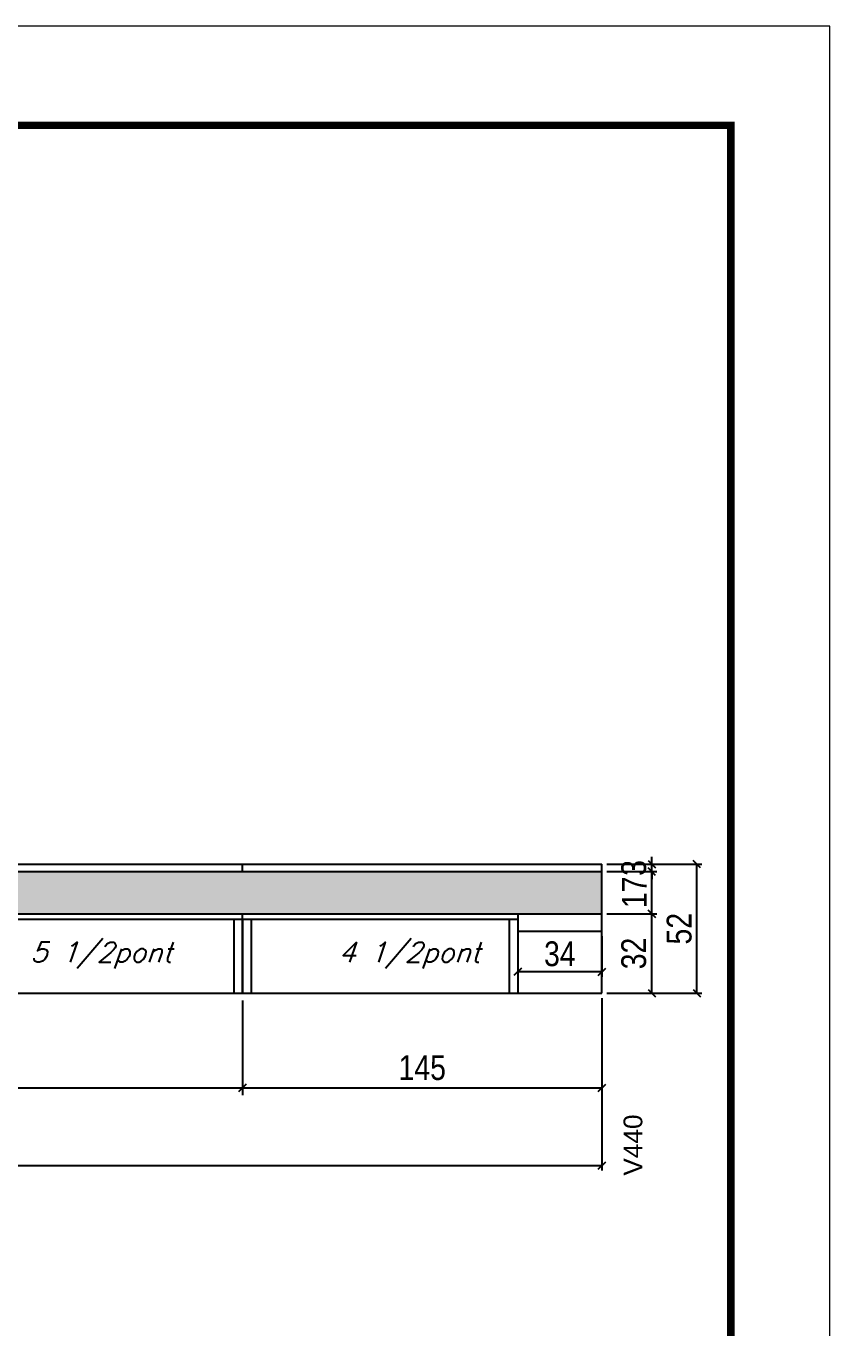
# Model space of a CAD drawing. Extents: x -3394 to 16474, y -5031 to 14397.
# Drawn here: x 7018 to 7342, y 10426 to 10951 of the extents above; entities that cross this region are included whole.
import ezdxf

# ---------------------------------------------------------------- set-up
doc = ezdxf.new("R2010")
doc.units = 0
doc.linetypes.add('DASHED', pattern=[0.75, 0.5, -0.25])
doc.layers.get('0').update_dxf_attribs({"linetype": 'CONTINUOUS'})
doc.layers.get('Defpoints').update_dxf_attribs({"linetype": 'CONTINUOUS'})
for name, color, linetype in [('COTA', 241, 'CONTINUOUS'), ('NOMENCLATURA', 7, 'CONTINUOUS'), ('Painéis', 200, 'CONTINUOUS'), ('SARR_2.2x7', 40, 'CONTINUOUS'), ('SARR_3.5x7', 81, 'CONTINUOUS'), ('texto', 7, 'CONTINUOUS')]:
    doc.layers.add(name, color=color, linetype=linetype)
doc.layers.add('Folhas', color=255, linetype='CONTINUOUS', lineweight=9)
doc.layers.add('SARRAFO DE PRESSAO', color=251, linetype='DASHED', lineweight=9)
doc.styles.add('ARIAL', font='arial.ttf')
doc.styles.add('COTA TECNICA', font='techl___.ttf', dxfattribs={"height": 10})
doc.styles.add('ROMANS', font='romans.shx')
doc.dimstyles.new('PAINEL', dxfattribs={"dimtxt": 10, "dimasz": 3, "dimexe": 3, "dimexo": 3, "dimgap": 3, "dimtad": 1, "dimdec": 1, "dimzin": 12, "dimdsep": 46, "dimtxsty": 'COTA TECNICA', "dimblk1": 'OBLIQUE', "dimblk2": 'OBLIQUE', "dimsah": 1, "dimcen": 0.9, "dimclrd": 4, "dimclre": 4, "dimclrt": 240, "dimadec": 1, "dimazin": 3, "dimtfac": 1, "dimtdec": 1, "dimtmove": 0, "dimatfit": 3, "dimfxl": 1, "dimtolj": 1, "dimtzin": 12, "dimarcsym": 0})

# ---------------------------------------------------------------- blocks, each defined once
blk = doc.blocks.new('9999999999')
at = {"layer": 'Folhas'}
blk.add_lwpolyline([(98138.98, 34190.21), (99623.98, 34190.21), (99623.98, 35240.21), (98138.98, 35240.21)], close=True, dxfattribs=at)
at = {"layer": 'Folhas', "color": 30, "const_width": 3}
blk.add_lwpolyline([(98213.98, 34230.21), (99583.98, 34230.21), (99583.98, 35200.21), (98213.98, 35200.21)], close=True, dxfattribs=at)
blk = doc.blocks.new('_Oblique')
at = {"color": 0, "linetype": 'ByBlock', "lineweight": -2}
blk.add_line((-0.5, -0.5), (0.5, 0.5), dxfattribs=at)
blk = doc.blocks.new('*D480')
at = {"layer": 'COTA', "color": 4, "linetype": 'Continuous', "lineweight": -2, "transparency": 16777216}
for p, q in [((6567.24, 10558.83), (6567.24, 10489.32)), ((7250.24, 10558.83), (7250.24, 10489.32)), ((6567.24, 10491.32), (7250.24, 10491.32))]:
    blk.add_line(p, q, dxfattribs=at)
at = {"layer": 'Defpoints', "color": 0, "linetype": 'Continuous', "transparency": 16777216}
for p in [(6567.24, 10560.83), (7250.24, 10560.83), (7250.24, 10491.32)]:
    blk.add_point(p, dxfattribs=at)
at = {"layer": 'COTA', "color": 4, "linetype": 'Continuous', "lineweight": -2, "transparency": 16777216, "xscale": 3, "yscale": 3, "zscale": 3, "rotation": 180}
blk.add_blockref('_Oblique', (6567.24, 10491.32), dxfattribs=at)
at = {"layer": 'COTA', "color": 4, "linetype": 'Continuous', "lineweight": -2, "transparency": 16777216, "xscale": 3, "yscale": 3, "zscale": 3}
blk.add_blockref('_Oblique', (7250.24, 10491.32), dxfattribs=at)
at = {"layer": 'COTA', "color": 240, "linetype": 'Continuous', "transparency": 16777216, "insert": (6908.74, 10498.56), "char_height": 10, "attachment_point": 5, "style": 'COTA TECNICA'}
blk.add_mtext('\\A1;683', dxfattribs=at)
blk = doc.blocks.new('*D483')
at = {"layer": 'COTA', "color": 4, "linetype": 'ByBlock', "lineweight": -2, "transparency": 16777216}
for p, q in [((6861.24, 10557.83), (6861.24, 10519.64)), ((7105.24, 10557.83), (7105.24, 10519.64)), ((6861.24, 10522.64), (7105.24, 10522.64))]:
    blk.add_line(p, q, dxfattribs=at)
at = {"layer": 'Defpoints', "color": 0, "linetype": 'ByBlock', "transparency": 16777216}
for p in [(6861.24, 10560.83), (7105.24, 10560.83), (7105.24, 10522.64)]:
    blk.add_point(p, dxfattribs=at)
at = {"layer": 'COTA', "color": 4, "linetype": 'ByBlock', "lineweight": -2, "transparency": 16777216, "xscale": 3, "yscale": 3, "zscale": 3, "rotation": 180}
blk.add_blockref('_Oblique', (6861.24, 10522.64), dxfattribs=at)
at = {"layer": 'COTA', "color": 4, "linetype": 'ByBlock', "lineweight": -2, "transparency": 16777216, "xscale": 3, "yscale": 3, "zscale": 3}
blk.add_blockref('_Oblique', (7105.24, 10522.64), dxfattribs=at)
at = {"layer": 'COTA', "color": 240, "linetype": 'ByBlock', "transparency": 16777216, "insert": (6983.24, 10530.71), "char_height": 10, "attachment_point": 5, "style": 'COTA TECNICA'}
blk.add_mtext('\\A1;244', dxfattribs=at)
blk = doc.blocks.new('*D484')
at = {"layer": 'COTA', "color": 4, "linetype": 'ByBlock', "lineweight": -2, "transparency": 16777216}
for p, q in [((7105.24, 10557.83), (7105.24, 10519.64)), ((7250.24, 10557.83), (7250.24, 10519.64)), ((7105.24, 10522.64), (7250.24, 10522.64))]:
    blk.add_line(p, q, dxfattribs=at)
at = {"layer": 'Defpoints', "color": 0, "linetype": 'ByBlock', "transparency": 16777216}
for p in [(7105.24, 10560.83), (7250.24, 10560.83), (7250.24, 10522.64)]:
    blk.add_point(p, dxfattribs=at)
at = {"layer": 'COTA', "color": 4, "linetype": 'ByBlock', "lineweight": -2, "transparency": 16777216, "xscale": 3, "yscale": 3, "zscale": 3, "rotation": 180}
blk.add_blockref('_Oblique', (7105.24, 10522.64), dxfattribs=at)
at = {"layer": 'COTA', "color": 4, "linetype": 'ByBlock', "lineweight": -2, "transparency": 16777216, "xscale": 3, "yscale": 3, "zscale": 3}
blk.add_blockref('_Oblique', (7250.24, 10522.64), dxfattribs=at)
at = {"layer": 'COTA', "color": 240, "linetype": 'ByBlock', "transparency": 16777216, "insert": (7177.74, 10530.75), "char_height": 10, "attachment_point": 5, "style": 'COTA TECNICA'}
blk.add_mtext('\\A1;145', dxfattribs=at)
blk = doc.blocks.new('*D485')
at = {"layer": 'COTA', "color": 4, "linetype": 'Continuous', "lineweight": -2, "transparency": 16777216}
for p, q in [((7252.24, 10592.83), (7272.32, 10592.83)), ((7270.32, 10560.83), (7270.32, 10592.83)), ((7252.24, 10560.83), (7272.32, 10560.83))]:
    blk.add_line(p, q, dxfattribs=at)
at = {"layer": 'Defpoints', "color": 0, "linetype": 'Continuous', "transparency": 16777216}
for p in [(7250.24, 10592.83), (7270.32, 10592.83), (7250.24, 10560.83)]:
    blk.add_point(p, dxfattribs=at)
at = {"layer": 'COTA', "color": 4, "linetype": 'Continuous', "lineweight": -2, "transparency": 16777216, "xscale": 3, "yscale": 3, "zscale": 3}
for p, rotation in [((7270.32, 10592.83), 90), ((7270.32, 10560.83), 270)]:
    blk.add_blockref('_Oblique', p, dxfattribs=dict(at, rotation=rotation))
at = {"layer": 'COTA', "color": 240, "linetype": 'Continuous', "transparency": 16777216, "insert": (7263.1, 10576.83), "char_height": 10, "attachment_point": 5, "rotation": 90, "style": 'COTA TECNICA'}
blk.add_mtext('\\A1;32', dxfattribs=at)
blk = doc.blocks.new('*D486')
at = {"layer": 'COTA', "color": 4, "linetype": 'Continuous', "lineweight": -2, "transparency": 16777216}
for p, q in [((7252.24, 10609.83), (7272.32, 10609.83)), ((7270.32, 10592.83), (7270.32, 10609.83)), ((7252.24, 10592.83), (7272.32, 10592.83))]:
    blk.add_line(p, q, dxfattribs=at)
at = {"layer": 'Defpoints', "color": 0, "linetype": 'Continuous', "transparency": 16777216}
for p in [(7250.24, 10609.83), (7270.32, 10609.83), (7250.24, 10592.83)]:
    blk.add_point(p, dxfattribs=at)
at = {"layer": 'COTA', "color": 4, "linetype": 'Continuous', "lineweight": -2, "transparency": 16777216, "xscale": 3, "yscale": 3, "zscale": 3}
for p, rotation in [((7270.32, 10609.83), 90), ((7270.32, 10592.83), 270)]:
    blk.add_blockref('_Oblique', p, dxfattribs=dict(at, rotation=rotation))
at = {"layer": 'COTA', "color": 240, "linetype": 'Continuous', "transparency": 16777216, "insert": (7263.25, 10601.51), "char_height": 10, "attachment_point": 5, "rotation": 90, "style": 'COTA TECNICA'}
blk.add_mtext('\\A1;17', dxfattribs=at)
blk = doc.blocks.new('*D487')
at = {"layer": 'COTA', "color": 4, "linetype": 'Continuous', "lineweight": -2, "transparency": 16777216}
for p, q in [((7252.24, 10612.83), (7290.54, 10612.83)), ((7288.54, 10560.83), (7288.54, 10612.83)), ((7252.24, 10560.83), (7290.54, 10560.83))]:
    blk.add_line(p, q, dxfattribs=at)
at = {"layer": 'Defpoints', "color": 0, "linetype": 'Continuous', "transparency": 16777216}
for p in [(7250.24, 10612.83), (7288.54, 10612.83), (7250.24, 10560.83)]:
    blk.add_point(p, dxfattribs=at)
at = {"layer": 'COTA', "color": 4, "linetype": 'Continuous', "lineweight": -2, "transparency": 16777216, "xscale": 3, "yscale": 3, "zscale": 3}
for p, rotation in [((7288.54, 10612.83), 90), ((7288.54, 10560.83), 270)]:
    blk.add_blockref('_Oblique', p, dxfattribs=dict(at, rotation=rotation))
at = {"layer": 'COTA', "color": 240, "linetype": 'Continuous', "transparency": 16777216, "insert": (7281.43, 10586.83), "char_height": 10, "attachment_point": 5, "rotation": 90, "style": 'COTA TECNICA'}
blk.add_mtext('\\A1;52', dxfattribs=at)
blk = doc.blocks.new('*D488')
at = {"layer": 'COTA', "color": 4, "linetype": 'Continuous', "lineweight": -2, "transparency": 16777216}
for p, q in [((7270.32, 10612.83), (7270.32, 10615.83)), ((7252.24, 10612.83), (7272.32, 10612.83)), ((7270.32, 10609.83), (7270.32, 10612.83)), ((7252.24, 10609.83), (7272.32, 10609.83)), ((7270.32, 10609.83), (7270.32, 10606.83))]:
    blk.add_line(p, q, dxfattribs=at)
at = {"layer": 'Defpoints', "color": 0, "linetype": 'Continuous', "transparency": 16777216}
for p in [(7250.24, 10612.83), (7270.32, 10612.83), (7250.24, 10609.83)]:
    blk.add_point(p, dxfattribs=at)
at = {"layer": 'COTA', "color": 4, "linetype": 'Continuous', "lineweight": -2, "transparency": 16777216, "xscale": 3, "yscale": 3, "zscale": 3}
for p, rotation in [((7270.32, 10612.83), 270), ((7270.32, 10609.83), 90)]:
    blk.add_blockref('_Oblique', p, dxfattribs=dict(at, rotation=rotation))
at = {"layer": 'COTA', "color": 240, "linetype": 'Continuous', "transparency": 16777216, "insert": (7263.1, 10611.33), "char_height": 10, "attachment_point": 5, "rotation": 90, "style": 'COTA TECNICA'}
blk.add_mtext('\\A1;3', dxfattribs=at)
blk = doc.blocks.new('*D489')
at = {"layer": 'COTA', "color": 4, "linetype": 'Continuous', "lineweight": -2, "transparency": 16777216}
for p, q in [((7216.24, 10583.83), (7216.24, 10567.43)), ((7250.24, 10583.83), (7250.24, 10567.43)), ((7250.24, 10569.43), (7216.24, 10569.43))]:
    blk.add_line(p, q, dxfattribs=at)
at = {"layer": 'Defpoints', "color": 0, "linetype": 'Continuous', "transparency": 16777216}
for p in [(7216.24, 10585.83), (7250.24, 10585.83), (7216.24, 10569.43)]:
    blk.add_point(p, dxfattribs=at)
at = {"layer": 'COTA', "color": 4, "linetype": 'Continuous', "lineweight": -2, "transparency": 16777216, "xscale": 3, "yscale": 3, "zscale": 3, "rotation": 180}
blk.add_blockref('_Oblique', (7216.24, 10569.43), dxfattribs=at)
at = {"layer": 'COTA', "color": 4, "linetype": 'Continuous', "lineweight": -2, "transparency": 16777216, "xscale": 3, "yscale": 3, "zscale": 3}
blk.add_blockref('_Oblique', (7250.24, 10569.43), dxfattribs=at)
at = {"layer": 'COTA', "color": 240, "linetype": 'Continuous', "transparency": 16777216, "insert": (7233.24, 10576.65), "char_height": 10, "attachment_point": 5, "style": 'COTA TECNICA'}
blk.add_mtext('\\A1;34', dxfattribs=at)

msp = doc.modelspace()

# ---------------------------------------------------------------- hatches: boundary and pattern name
at = {"layer": 'COTA', "linetype": 'Continuous'}
h = msp.add_hatch(dxfattribs=at)
h.set_pattern_fill('AR-CONC', color=256, scale=0.05)
h.paths.add_polyline_path([(6407.02, 10580.83), (6434.02, 10580.83), (6434.02, 10610.83), (6547.02, 10610.83), (6547.02, 10560.83), (6567.24, 10560.83), (6567.24, 10607.83), (6834.24, 10607.83), (6834.24, 10570.83), (6861.24, 10570.83), (6861.24, 10592.83), (7250.24, 10592.83), (7250.24, 10609.83), (6861.24, 10609.83), (6861.24, 10612.83), (6861.24, 10624.83), (6434.02, 10624.83), (5958.02, 10624.83), (5958.02, 10610.83), (6407.02, 10610.83)])

# ---------------------------------------------------------------- linework, layer by layer
at = {"layer": 'COTA', "linetype": 'ByBlock'}
msp.add_line((7250.24, 10592.83), (7250.24, 10609.83), dxfattribs=at)
at = {"layer": 'Painéis', "linetype": 'ByBlock'}
for p, q in [((6861.24, 10612.83), (7250.24, 10612.83)), ((7105.24, 10609.83), (7105.24, 10612.83)), ((6861.24, 10609.83), (7250.24, 10609.83)), ((6861.24, 10592.83), (7250.24, 10592.83)), ((7105.24, 10560.83), (7105.24, 10592.83)), ((7250.24, 10560.83), (7250.24, 10592.83)), ((6861.24, 10560.83), (7250.24, 10560.83))]:
    msp.add_line(p, q, dxfattribs=at)
at = {"layer": 'Painéis', "linetype": 'Continuous'}
msp.add_line((7250.24, 10609.83), (7250.24, 10612.83), dxfattribs=at)
at = {"layer": 'SARR_2.2x7', "linetype": 'Continuous'}
for p, q in [((6876.24, 10590.63), (7105.24, 10590.63)), ((7105.24, 10590.63), (7216.24, 10590.63)), ((7216.24, 10585.83), (7250.24, 10585.83))]:
    msp.add_line(p, q, dxfattribs=at)
at = {"layer": 'SARR_3.5x7'}
for p, q in [((7101.74, 10590.63), (7101.74, 10560.83)), ((7105.24, 10590.63), (7105.24, 10560.83)), ((7108.74, 10590.63), (7108.74, 10560.83)), ((7212.74, 10590.63), (7212.74, 10560.83)), ((7216.24, 10592.83), (7216.24, 10560.83)), ((7101.74, 10560.83), (7105.24, 10560.83)), ((7105.24, 10560.83), (7108.74, 10560.83)), ((7212.74, 10560.83), (7216.24, 10560.83))]:
    msp.add_line(p, q, dxfattribs=at)

# ---------------------------------------------------------------- block references
at = {"layer": 'SARRAFO DE PRESSAO', "color": 6, "linetype": 'ByBlock'}
msp.add_blockref('9999999999', (-92281.77, -24289.38), dxfattribs=at)

# ---------------------------------------------------------------- texts
at = {"layer": 'NOMENCLATURA', "linetype": 'Continuous', "style": 'ARIAL'}
msp.add_text('V440', height=7.567, rotation=90, dxfattribs=at).set_placement((7266.51, 10487.24))
at = {"layer": 'texto', "color": 2, "char_height": 8, "attachment_point": 5, "style": 'ROMANS'}
for s, insert in [('{\\Q19;\\C256;5 1/2pont}', (7048.24, 10576.05)), ('{\\Q19;\\C256;4 1/2pont}', (7172.57, 10576.05))]:
    msp.add_mtext(s, dxfattribs=dict(at, insert=insert))

# ---------------------------------------------------------------- dimensions: what is measured, and where the dimension line sits
at = {"layer": 'COTA', "linetype": 'Continuous'}
for base, p1, p2, picture, middle in [((7270.32, 10612.83), (7250.24, 10609.83), (7250.24, 10612.83), '*D488', (7263.1, 10611.33)), ((7288.54, 10612.83), (7250.24, 10560.83), (7250.24, 10612.83), '*D487', (7281.43, 10586.83)), ((7270.32, 10592.83), (7250.24, 10560.83), (7250.24, 10592.83), '*D485', (7263.1, 10576.83))]:
    dim = msp.add_linear_dim(base=base, p1=p1, p2=p2, angle=90, dimstyle='PAINEL', override={"dimexe": 2, "dimexo": 2, "dimgap": 2, "dimadec": 8, "dimtix": 1, "dimatfit": 2, "dimldrblk": 'Oblique'}, dxfattribs=at)
    dim.commit()
    dim.dimension.update_dxf_attribs({"geometry": picture, "text_midpoint": middle})
dim = msp.add_linear_dim(base=(7270.32, 10609.83), p1=(7250.24, 10592.83), p2=(7250.24, 10609.83), angle=90, dimstyle='PAINEL', override={"dimexe": 2, "dimexo": 2, "dimgap": 2, "dimadec": 8, "dimtix": 1, "dimatfit": 2, "dimldrblk": 'Oblique'}, dxfattribs=at)
dim.commit()
dim.dimension.update_dxf_attribs({"geometry": '*D486', "text_midpoint": (7270.32, 10601.51), "dimtype": 160})
for base, p1, p2, picture, middle in [((7216.24, 10569.43), (7250.24, 10585.83), (7216.24, 10585.83), '*D489', (7233.24, 10576.65)), ((7250.24, 10491.32), (6567.24, 10560.83), (7250.24, 10560.83), '*D480', (6908.74, 10498.56))]:
    dim = msp.add_linear_dim(base=base, p1=p1, p2=p2, dimstyle='PAINEL', override={"dimexe": 2, "dimexo": 2, "dimgap": 2, "dimadec": 8, "dimtix": 1, "dimatfit": 2, "dimldrblk": 'Oblique'}, dxfattribs=at)
    dim.commit()
    dim.dimension.update_dxf_attribs({"geometry": picture, "text_midpoint": middle})
at = {"layer": 'COTA', "linetype": 'ByBlock'}
dim = msp.add_linear_dim(base=(7105.24, 10522.64), p1=(6861.24, 10560.83), p2=(7105.24, 10560.83), dimstyle='PAINEL', dxfattribs=at)
dim.commit()
dim.dimension.update_dxf_attribs({"geometry": '*D483', "text_midpoint": (6983.24, 10530.71)})
dim = msp.add_linear_dim(base=(7250.24, 10522.64), p1=(7105.24, 10560.83), p2=(7250.24, 10560.83), dimstyle='PAINEL', override={"dimtmove": 1}, dxfattribs=at)
dim.commit()
dim.dimension.update_dxf_attribs({"geometry": '*D484', "text_midpoint": (7177.74, 10530.75)})

doc.saveas('drawing.dxf')
